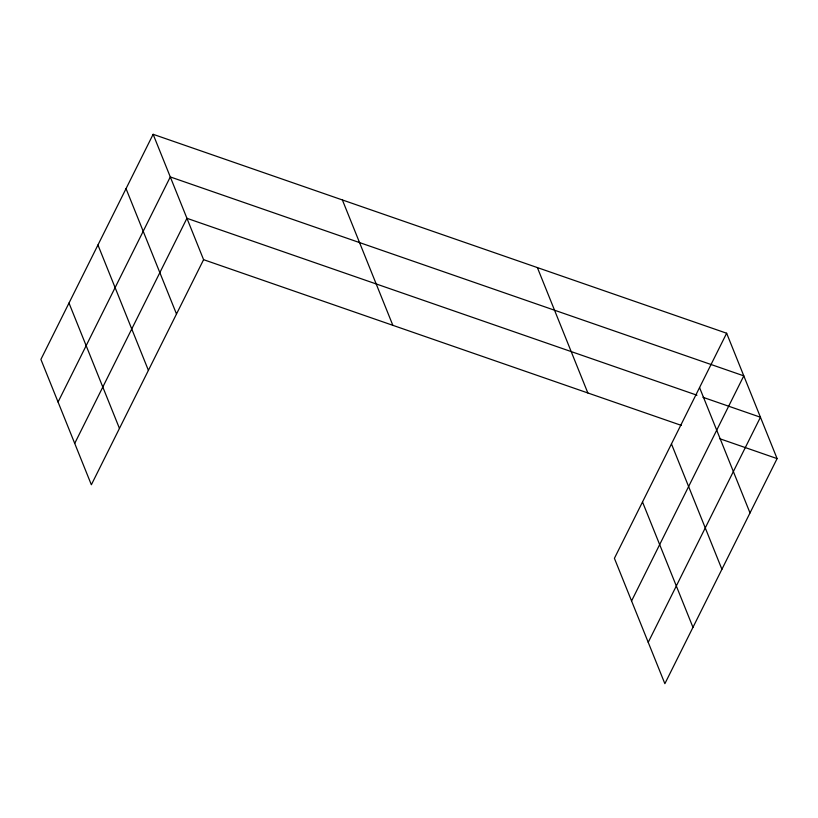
<?xml version="1.0" encoding="UTF-8"?>
<svg xmlns="http://www.w3.org/2000/svg" width="818" height="818" viewBox="0 0 818 818"><rect width="100%" height="100%" fill="white"/><g stroke="black" fill="none" stroke-linecap="round" stroke-linejoin="round"><path stroke-width="1.23" d="M153.13 134.305L40.9 359.399L91.36 484.767L203.59 259.674L153.13 134.305L726.64 333.233L777.1 458.601L664.87 683.695L614.41 558.326L726.64 333.233M58.058 402.027L170.287 176.933L743.797 375.861L631.568 600.954M74.714 443.397L186.933 218.304L696.967 395.206M648.224 642.324L760.443 417.231L702.948 397.292M203.59 259.674L681.271 425.37M719.605 438.663L777.1 458.601M699.554 387.558L750.014 512.937M671.455 443.918L721.916 569.287M642.508 501.976L692.969 627.345M537.375 267.588L587.845 392.957M342.384 199.95L392.844 325.319M126.033 188.631L176.504 314.01M97.945 244.981L148.406 370.36M68.998 303.049L119.459 428.417"/></g></svg>
